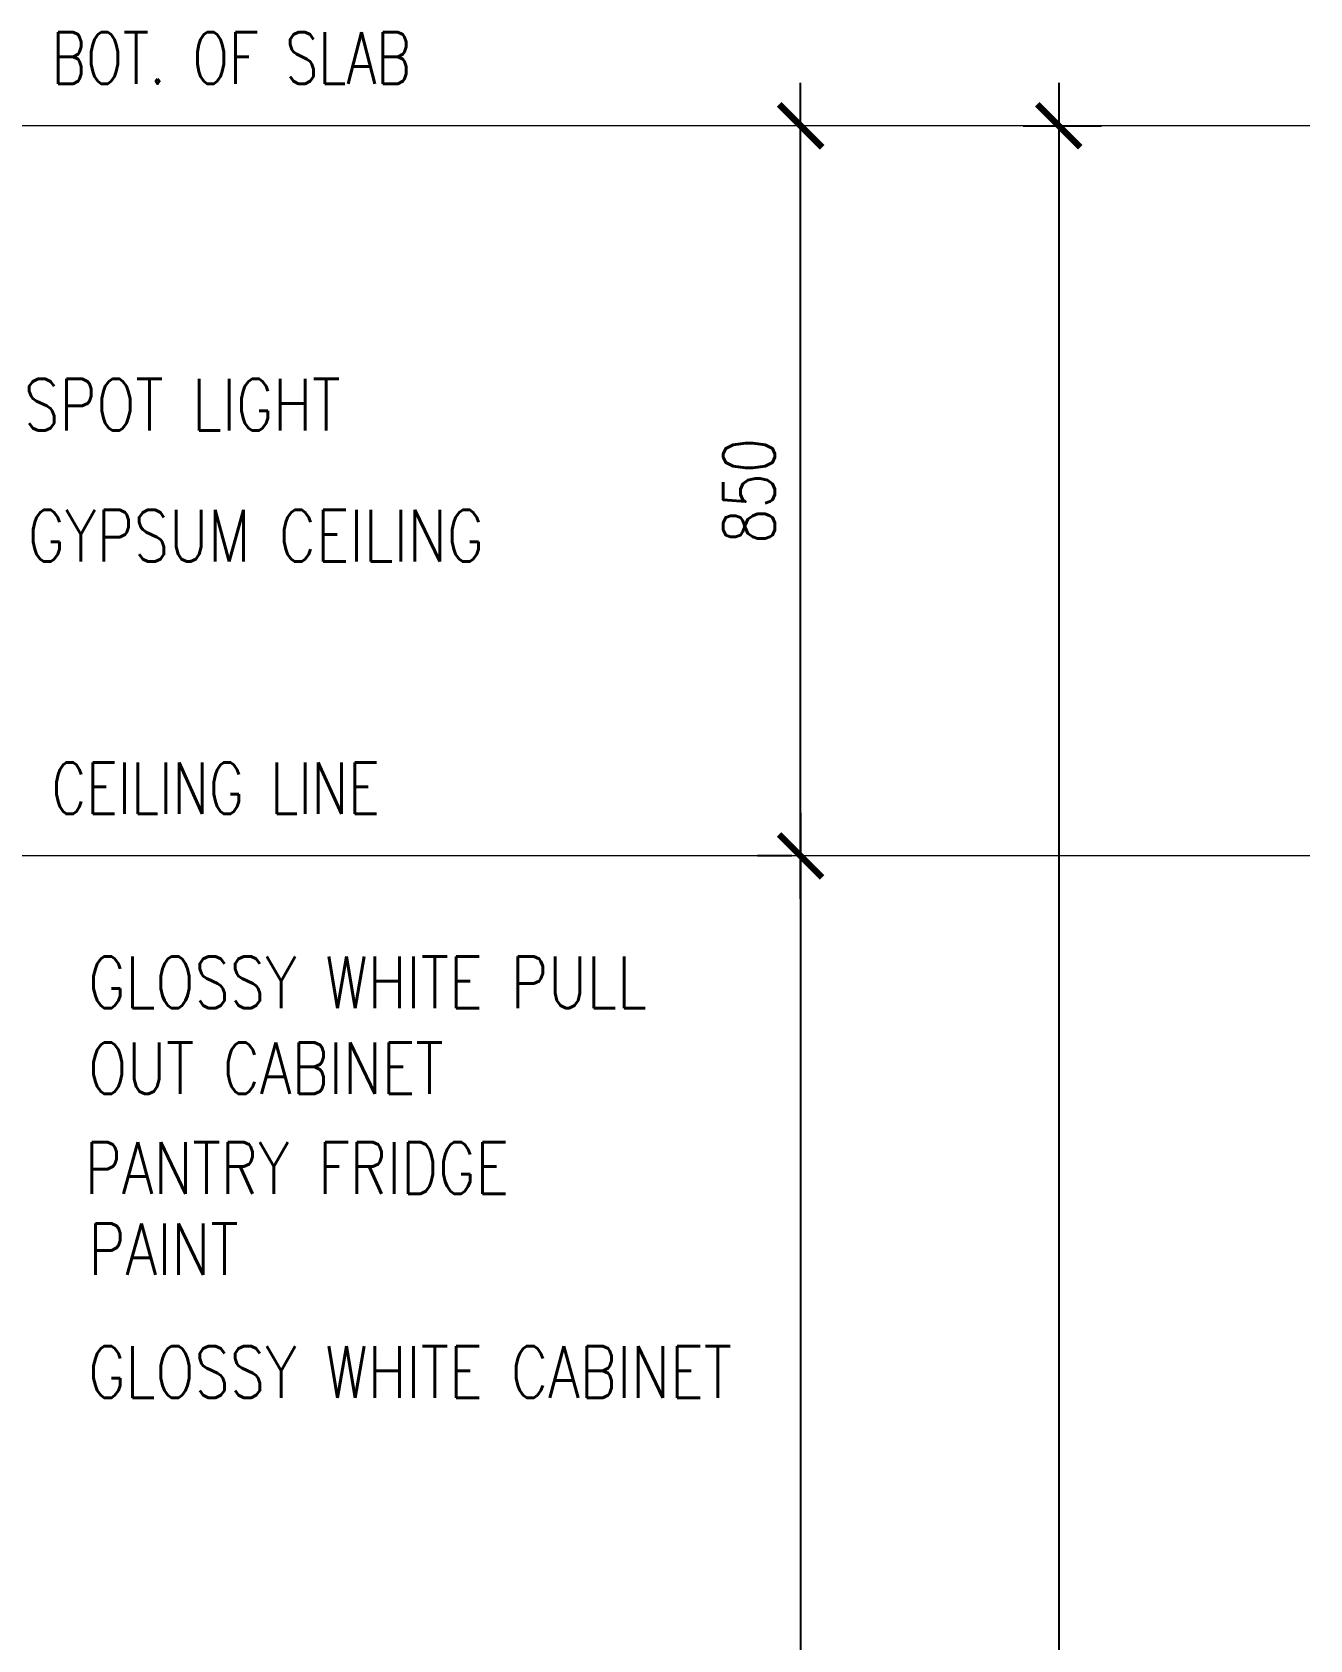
# Model space of a CAD drawing. Header units: inches. Extents: x -12478 to 399182, y -16583 to 525552.
# Drawn here: x 20311 to 21798, y -6672 to -4802 of the extents above; entities that cross this region are included whole.
import ezdxf

# ---------------------------------------------------------------- set-up
doc = ezdxf.new("R2010")
doc.units = ezdxf.units.IN
doc.header["$LTSCALE"] = 1000
doc.header["$MEASUREMENT"] = 0
for name, pattern in [('DASHED', [0.75, 0.5, -0.25]), ('HIDDEN', [0.375, 0.25, -0.125]), ('HIDDEN2', [0.1875, 0.125, -0.0625])]:
    doc.linetypes.add(name, pattern=pattern)
doc.layers.add('A-DIM', color=9, linetype='Continuous')
doc.layers.add('A-Hidden', color=8, linetype='HIDDEN')
doc.layers.add('ID-NOTES', color=3, linetype='Continuous', lineweight=0)
doc.styles.add('grid_250', font='romans.shx', dxfattribs={"width": 0.75, "height": 0.75})
doc.styles.add('ID-ROMANS', font='romans.shx', dxfattribs={"width": 0.8})
doc.styles.add('ZZ-Dim All', font='romans.shx', dxfattribs={"width": 0.8})
doc.dimstyles.new('DIM-100', dxfattribs={"dimscale": 50, "dimtxt": 1.25, "dimasz": 1, "dimexe": 1, "dimexo": 1, "dimgap": 0.6, "dimtad": 1, "dimdec": 0, "dimrnd": 5, "dimdsep": 46, "dimtxsty": 'ZZ-Dim All', "dimblk1": 'ARCHTICK', "dimblk2": 'ARCHTICK', "dimsah": 1, "dimcen": 1, "dimdle": 1, "dimclrd": 256, "dimclre": 8, "dimclrt": 256, "dimazin": 2, "dimtfac": 1, "dimtdec": 0, "dimtix": 1, "dimtmove": 2, "dimatfit": 2, "dimfxl": 0.1, "dimtolj": 1, "dimtzin": 0, "dimlwd": -1, "dimlwe": -1, "dimarcsym": 0})

# ---------------------------------------------------------------- blocks, each defined once
blk = doc.blocks.new('_ARCHTICK')
at = {"color": 0, "linetype": 'ByBlock', "const_width": 0.15}
blk.add_lwpolyline([(-0.5, -0.5), (0.5, 0.5)], dxfattribs=at)
blk = doc.blocks.new('*D604')
at = {"layer": 'A-DIM', "transparency": 16777216}
blk.add_line((21205.6, -5710.1), (21205.6, -9110.6), dxfattribs=at)
at = {"layer": 'A-DIM', "color": 8, "linetype": 'HIDDEN2', "transparency": 16777216}
for p, q in [((21195.3, -5760.1), (21155.6, -5760.1)), ((21195.3, -9060.6), (21155.6, -9060.6))]:
    blk.add_line(p, q, dxfattribs=at)
at = {"layer": 'Defpoints', "color": 0, "transparency": 16777216}
for p in [(21245.3, -5760.1, 0), (21205.6, -9060.6), (21245.3, -9060.6, 0)]:
    blk.add_point(p, dxfattribs=at)
at = {"layer": 'A-DIM', "transparency": 16777216, "xscale": 50, "yscale": 50, "zscale": 50}
for p, rotation in [((21205.6, -5760.1), 90), ((21205.6, -9060.6), 270)]:
    blk.add_blockref('_ARCHTICK', p, dxfattribs=dict(at, rotation=rotation))
at = {"layer": 'A-DIM', "color": 3, "transparency": 16777216, "insert": (21145.6, -7410.4), "char_height": 60, "attachment_point": 5, "rotation": 90, "style": 'ZZ-Dim All'}
blk.add_mtext('\\A1;3300', dxfattribs=at)
blk = doc.blocks.new('*D605')
at = {"layer": 'A-DIM', "transparency": 16777216}
blk.add_line((21505.9, -4860.6), (21505.9, -9110.6), dxfattribs=at)
at = {"layer": 'A-DIM', "color": 8, "linetype": 'HIDDEN2', "transparency": 16777216}
for p, q in [((21464.7, -4910.6), (21555.9, -4910.6)), ((21518.1, -9060.6), (21555.9, -9060.6))]:
    blk.add_line(p, q, dxfattribs=at)
at = {"layer": 'Defpoints', "color": 0, "transparency": 16777216}
for p in [(21414.7, -4910.6, 0), (21468.1, -9060.6, 0), (21505.9, -9060.6)]:
    blk.add_point(p, dxfattribs=at)
at = {"layer": 'A-DIM', "transparency": 16777216, "xscale": 50, "yscale": 50, "zscale": 50}
for p, rotation in [((21505.9, -4910.6), 90), ((21505.9, -9060.6), 270)]:
    blk.add_blockref('_ARCHTICK', p, dxfattribs=dict(at, rotation=rotation))
at = {"layer": 'A-DIM', "color": 3, "transparency": 16777216, "insert": (21445.9, -6985.6), "char_height": 60, "attachment_point": 5, "rotation": 90, "style": 'ZZ-Dim All'}
blk.add_mtext('\\A1;4150', dxfattribs=at)
blk = doc.blocks.new('*D606')
at = {"layer": 'A-DIM', "transparency": 16777216}
blk.add_line((21205.6, -5810.1), (21205.6, -4860.6), dxfattribs=at)
at = {"layer": 'Defpoints', "color": 0, "transparency": 16777216}
for p in [(21205.6, -4910.6, 0), (21205.6, -4910.6), (21205.6, -5760.1, 0)]:
    blk.add_point(p, dxfattribs=at)
at = {"layer": 'A-DIM', "transparency": 16777216, "xscale": 50, "yscale": 50, "zscale": 50}
for p, rotation in [((21205.6, -4910.6), 90), ((21205.6, -5760.1), 270)]:
    blk.add_blockref('_ARCHTICK', p, dxfattribs=dict(at, rotation=rotation))
at = {"layer": 'A-DIM', "color": 3, "transparency": 16777216, "insert": (21145.6, -5335.4), "char_height": 60, "attachment_point": 5, "rotation": 90, "style": 'ZZ-Dim All'}
blk.add_mtext('\\A1;850', dxfattribs=at)

msp = doc.modelspace()

# ---------------------------------------------------------------- linework, layer by layer
at = {"layer": 'A-Hidden', "linetype": 'DASHED', "lineweight": 0, "ltscale": 10}
for p, q in [((21798.1, -4910.6, 0), (14618.7, -4910.6, 0)), ((21798.1, -5760.1, 0), (14610.7, -5760.1, 0))]:
    msp.add_line(p, q, dxfattribs=at)

# ---------------------------------------------------------------- texts
at = {"layer": 'ID-NOTES', "style": 'grid_250', "width": 0.75}
for s, p in [('BOT. OF SLAB ', (20333.9, -4861.7, -536.9)), ('CEILING LINE', (20333.9, -5711.2, -536.9))]:
    msp.add_text(s, height=60, rotation=360, dxfattribs=at).set_placement(p)
at = {"layer": 'ID-NOTES', "char_height": 60, "width": 771.843, "attachment_point": 1, "style": 'ID-ROMANS'}
for s, insert in [('SPOT LIGHT', (20301.9, -5205.1, 0)), ('GYPSUM CEILING', (20306.3, -5357.6, -375.8)), ('PANTRY FRIDGE', (20372.5, -6093, 0))]:
    msp.add_mtext(s, dxfattribs=dict(at, insert=insert))
at = {"layer": 'ID-NOTES', "color": 3, "char_height": 60, "width": 815.203, "attachment_point": 1, "style": 'ID-ROMANS'}
for s, insert in [('\\pxt16;{\\C256;GLOSSY WHITE PULL OUT CABINET}', (20376.8, -5877, -375.8)), ('\\pxql,t16;{\\C256;PAINT}', (20376.8, -6187.5, -375.8)), ('\\pxt16;{\\C256;GLOSSY WHITE CABINET}', (20376.8, -6330.4, -375.8))]:
    msp.add_mtext(s, dxfattribs=dict(at, insert=insert))

# ---------------------------------------------------------------- dimensions: what is measured, and where the dimension line sits
at = {"layer": 'A-DIM'}
for base, p1, p2, picture, middle in [((21205.6103, -4910.6298, 0), (21205.6103, -5760.1294, 0), (21205.6103, -4910.6298, 0), '*D606', (21145.6103, -5335.3796, 0)), ((21505.9, -9060.6, 0), (21414.7, -4910.6, 0), (21468.1, -9060.6, 0), '*D605', (21445.9, -6985.6, 0)), ((21205.6103, -9060.6298, 0), (21245.3139, -5760.1294, 0), (21245.3139, -9060.6298, 0), '*D604', (21145.6103, -7410.3796, 0))]:
    dim = msp.add_linear_dim(base=base, p1=p1, p2=p2, angle=90, dimstyle='DIM-100', override={"dimtxt": 1.2, "dimclrt": 3}, dxfattribs=at)
    dim.commit()
    dim.dimension.update_dxf_attribs({"geometry": picture, "text_midpoint": middle})

doc.saveas('drawing.dxf')
